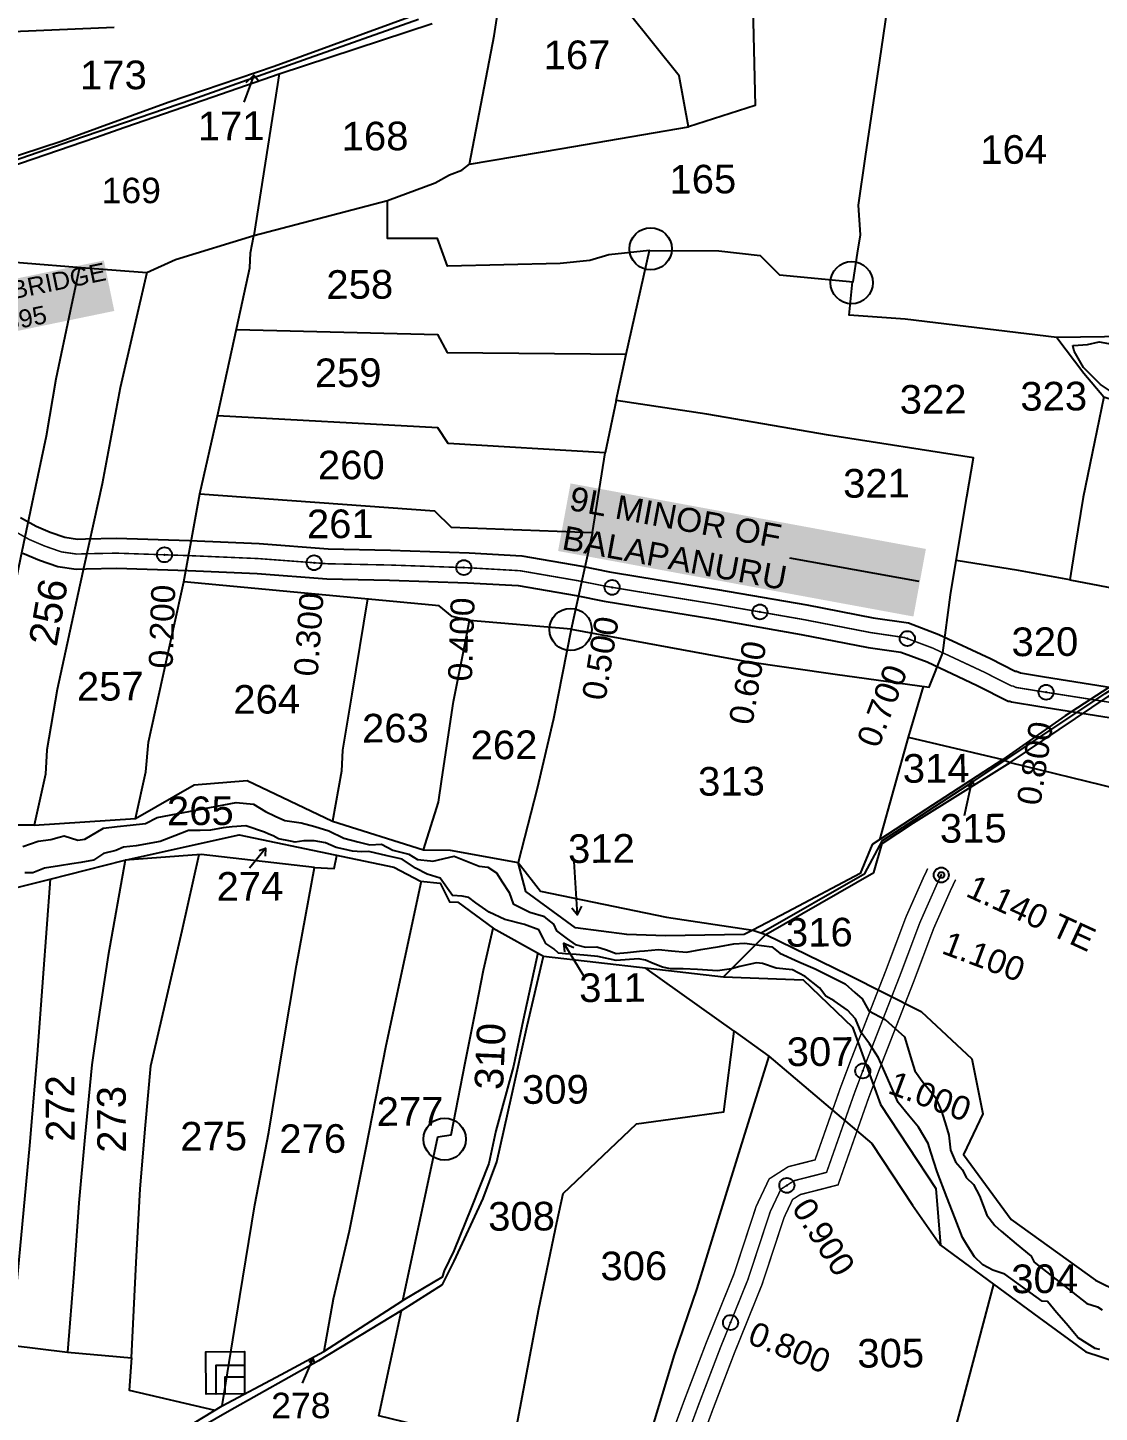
# Model space of a CAD drawing. Header units: millimetres. Extents: x 194974 to 210505, y 1603976 to 1614238.
# Drawn here: x 198519 to 199234, y 1610968 to 1611892 of the extents above; entities that cross this region are included whole.
import ezdxf
from ezdxf.enums import TextEntityAlignment as Align

# ---------------------------------------------------------------- set-up
doc = ezdxf.new("R2010")
doc.units = ezdxf.units.MM
doc.header["$LTSCALE"] = 15
doc.header["$PDMODE"] = 32
doc.header["$PDSIZE"] = 10
doc.linetypes.add('HIDDEN2', pattern=[0.1875, 0.125, -0.0625])
for name, color, linetype in [('BOUNDRY STONES', 240, 'Continuous'), ('CANAL1', 7, 'Continuous'), ('CS', 134, 'Continuous'), ('CSMark', 72, 'Continuous'), ('PAPER SIZE', 5, 'Continuous'), ('PLOTS', 7, 'Continuous'), ('PLOTS NO', 7, 'Continuous'), ('ROADS', 1, 'Continuous'), ('STREAMS', 4, 'Continuous'), ('STRUCTURE', 5, 'Continuous'), ('text2', 7, 'Continuous'), ('wells', 7, 'Continuous')]:
    doc.layers.add(name, color=color, linetype=linetype)
doc.styles.get("Standard").update_dxf_attribs({"font": 'arial.ttf'})
doc.dimstyles.get("Standard").update_dxf_attribs({"dimtxt": 0.18, "dimasz": 0.18, "dimexe": 0.18, "dimexo": 0.0625, "dimgap": 0.09, "dimtad": 0, "dimtih": 1, "dimtoh": 1, "dimdec": 4, "dimzin": 0, "dimdsep": 46, "dimtxsty": 'Standard', "dimcen": 0.09, "dimadec": 0, "dimazin": 0, "dimtfac": 1, "dimtdec": 4, "dimtofl": 0, "dimtmove": 0, "dimatfit": 3, "dimfxl": 1, "dimtolj": 1, "dimtzin": 0, "dimarcsym": 0})

msp = doc.modelspace()

# ---------------------------------------------------------------- linework, layer by layer
at = {"layer": 'BOUNDRY STONES', "color": 1}
for centre in [(198934.33, 1611744.79), (199068.44, 1611722.17), (198880.88, 1611490.64), (198796.84, 1611150.35)]:
    msp.add_circle(centre, 14.12, dxfattribs=at)
at = {"layer": 'CANAL1', "color": 200}
for points in [[(198513.88, 1611565.44), (198524.2, 1611559.67), (198533.66, 1611555.64), (198543.51, 1611552.2), (198551.9, 1611551.01), (198557.1, 1611551.21), (198577.93, 1611551.6), (198626.58, 1611549.96), (198672.98, 1611547.97), (198719.15, 1611544.52), (198760.69, 1611543.67), (198813.13, 1611541.84), (198848.26, 1611539.83), (198888.31, 1611532.91), (198906.9, 1611529.2), (198927, 1611525.87), (198979.03, 1611517.42), (199038.43, 1611507.07), (199082.82, 1611498.43), (199106.38, 1611494.98), (199126.54, 1611487.4), (199161.02, 1611471.28), (199177.61, 1611462.87), (199178.36, 1611462.87), (199181.1, 1611461.59), (199197.24, 1611458.98), (199243.22, 1611451.75)], [(198515.37, 1611541.69), (198526.44, 1611536.97), (198538.76, 1611532.68), (198550.86, 1611530.96), (198557.67, 1611531.21), (198577.79, 1611531.6), (198625.81, 1611529.97), (198671.8, 1611528), (198718.2, 1611524.54), (198760.14, 1611523.67), (198812.21, 1611521.86), (198845.97, 1611519.93), (198884.65, 1611513.25), (198903.31, 1611509.52), (198923.77, 1611506.13), (198975.71, 1611497.7), (199034.8, 1611487.4), (199079.46, 1611478.71), (199101.36, 1611475.5), (199118.77, 1611468.96), (199152.26, 1611453.3), (199172.82, 1611442.87), (199173.9, 1611442.87), (199175.15, 1611442.29), (199194.09, 1611439.23), (199240.22, 1611431.98)]]:
    msp.add_lwpolyline(points, dxfattribs=at)
at = {"layer": 'CANAL1', "color": 1, "linetype": 'HIDDEN2', "ltscale": 4, "const_width": 1}
for points in [[(198508.97, 1611556.73), (198519.79, 1611550.68), (198530.05, 1611546.31), (198541.14, 1611542.44), (198551.38, 1611540.98), (198557.38, 1611541.21), (198577.86, 1611541.6), (198626.2, 1611539.96), (198672.39, 1611537.99), (198718.67, 1611534.53), (198760.42, 1611533.67), (198812.67, 1611531.85), (198847.12, 1611529.88), (198886.48, 1611523.08), (198905.11, 1611519.36), (198925.39, 1611516), (198977.37, 1611507.56), (199036.62, 1611497.23), (199081.14, 1611488.57), (199103.87, 1611485.24), (199122.65, 1611478.18), (199156.64, 1611462.29), (199175.21, 1611452.87), (199176.13, 1611452.87), (199178.13, 1611451.94), (199195.66, 1611449.11), (199241.72, 1611441.87)], [(198950.25, 1610929.37), (198966.29, 1610972.96), (198980.81, 1611011.01), (198999.29, 1611056.81), (199014.05, 1611101.77), (199021.2, 1611116.93), (199030.16, 1611122.66), (199045.54, 1611126.57), (199051.71, 1611128.18), (199070.29, 1611181.07), (199077.21, 1611199.47), (199100.65, 1611259.49), (199113.97, 1611294.94), (199125.37, 1611320.69), (199128.24, 1611326.72)]]:
    msp.add_lwpolyline(points, dxfattribs=at)
at = {"layer": 'CANAL1', "color": 200, "const_width": 1}
for points in [[(198940.8, 1610932.66), (198956.93, 1610976.47), (198971.5, 1611014.66), (198989.89, 1611060.25), (199004.74, 1611105.48), (199013.39, 1611123.8), (199026.13, 1611131.96), (199043.05, 1611136.26), (199044.04, 1611136.51), (199060.89, 1611184.49), (199067.87, 1611203.05), (199091.31, 1611263.07), (199104.71, 1611298.73), (199116.25, 1611324.8), (199119.22, 1611331.02)], [(198959.69, 1610926.08), (198975.65, 1610969.45), (198990.12, 1611007.35), (199008.68, 1611053.38), (199023.36, 1611098.07), (199029.02, 1611110.06), (199034.19, 1611113.37), (199048.03, 1611116.89), (199059.38, 1611119.84), (199079.69, 1611177.65), (199086.54, 1611195.9), (199109.98, 1611255.91), (199123.23, 1611291.16), (199134.48, 1611316.58), (199137.82, 1611323.6)]]:
    msp.add_lwpolyline(points, dxfattribs=at)
at = {"layer": 'CS'}
for p in [(198609.88, 1611540.52), (198709.72, 1611535.2), (198809.66, 1611531.96), (198908.6, 1611518.78), (199007.24, 1611502.35), (199105.6, 1611484.59), (199198.19, 1611448.71), (199128.24, 1611326.72), (199075.86, 1611195.88), (199025.21, 1611119.5), (198987.63, 1611027.92)]:
    msp.add_point(p, dxfattribs=at)
at = {"layer": 'PLOTS', "color": 0}
for points in [[(199102.28, 1612345.24), (199089.45, 1612271.21), (199082.31, 1612230.03), (199074.63, 1612184.74), (199070.44, 1612160.03), (199070.7, 1612141.95), (199062.65, 1612098.03), (199052.25, 1612035), (198991.91, 1612007.4), (198914.71, 1611976.85), (198853.54, 1611939.04), (198799.25, 1611907.38), (198779.97, 1611902.01), (198683.04, 1611866.61), (198612.26, 1611842.42), (198540.9, 1611816.36), (198487.81, 1611799.08), (198415.33, 1611769.1), (198376.63, 1611748.27), (198364.66, 1611734.01), (198351.6, 1611724.48), (198312.77, 1611710.52), (198269.54, 1611696.64), (198202.06, 1611695.9)], [(199012.55, 1612115.1), (199003.02, 1612044.84), (198998.48, 1612010.4), (198997.57, 1612003.54), (199001.97, 1611924.68), (199004.07, 1611840.44), (198959.51, 1611826.26), (198953.42, 1611860.24), (198919.16, 1611903.05), (198918.16, 1611970.72)], [(198462.7, 1612001.08), (198451.45, 1611938.09), (198442.1, 1611885.71), (198497.96, 1611889.47), (198576.25, 1611892.81)], [(198933.66, 1611743.61), (198979.91, 1611743.36), (199007.29, 1611740.32), (199020.3, 1611727.38), (199069.42, 1611722.79), (199072.43, 1611741.85), (199074.36, 1611754.12), (199072.98, 1611773.89), (199077.78, 1611806.49), (199082.4, 1611837.83), (199087.22, 1611870.55), (199092.12, 1611903.83), (199095.54, 1611934.9), (199001.97, 1611924.68)], [(198813.52, 1611801.25), (198829.91, 1611887), (198834.48, 1611917.63)], [(198200.6, 1611689.35), (198221.1, 1611688), (198271.17, 1611689.84), (198316.96, 1611705.71), (198371.13, 1611723.28), (198380.09, 1611730.42), (198381.08, 1611736.08), (198391.92, 1611745.26), (198421.5, 1611760.86), (198488.87, 1611793.42), (198563.83, 1611819.19), (198583.53, 1611825.97), (198642.26, 1611846.3), (198686.4, 1611861.58), (198788.43, 1611895.23)], [(198686.4, 1611861.58), (198669.51, 1611753.58)], [(198477.1, 1611738.51), (198554.29, 1611732.39), (198598.13, 1611728.92), (198617.18, 1611737.64), (198669.51, 1611753.58), (198758.69, 1611777.03), (198790.62, 1611788.76), (198800.08, 1611794.2), (198808.23, 1611797.22), (198813.52, 1611801.25), (198875.37, 1611811.85), (198959.51, 1611826.26)], [(198657.87, 1611690.9), (198792.05, 1611687.59), (198798.58, 1611675.51), (198918.02, 1611674.44), (198933.66, 1611743.61), (198906.43, 1611740.71), (198893.84, 1611737.05), (198873.93, 1611734.9), (198798.76, 1611733.11), (198792.02, 1611751.66), (198758.78, 1611751.69), (198758.81, 1611777.07)], [(198590.67, 1611364.44), (198597.35, 1611395.69), (198599.27, 1611415.37), (198615.87, 1611491.19), (198622.71, 1611522.44), (198633.52, 1611581.22), (198645.31, 1611633.28), (198658.15, 1611692.21), (198666.83, 1611732.03), (198667.39, 1611742.04), (198669.51, 1611753.58)], [(198457.24, 1611359.6), (198479.17, 1611359.91), (198481.79, 1611372.07), (198486.94, 1611396), (198489.12, 1611418.58), (198496.33, 1611453.33), (198505.56, 1611497.56), (198514.15, 1611538.73), (198522.56, 1611579.03), (198531.09, 1611619.91), (198537.62, 1611658.02), (198547.24, 1611703.48), (198553.38, 1611732.47)], [(198598.13, 1611728.92), (198580.4, 1611652.01), (198568.4, 1611587.97), (198553.52, 1611520.14), (198538.26, 1611450.57), (198531.43, 1611410.24), (198530.48, 1611393.94), (198522.95, 1611360.07), (198479.17, 1611359.91)], [(199252.96, 1611686.31), (199205.47, 1611685.65), (199104.07, 1611697.88), (199066.86, 1611700.57), (199068.94, 1611722.84)], [(199205.47, 1611685.65), (199223.34, 1611661.73), (199236.74, 1611645.97), (199263.06, 1611637.44), (199271.38, 1611634.74), (199272.51, 1611634.37), (199263.6, 1611660.72), (199252.96, 1611686.31)], [(199213.97, 1611523.82), (199179.76, 1611530.1), (199138.2, 1611536.67), (199145.29, 1611579.23), (199149.65, 1611605.35), (199052.97, 1611620.4), (198971.84, 1611634.35), (198911.4, 1611643.51), (198918.02, 1611674.44)], [(198911.4, 1611643.51), (198903.94, 1611608.65), (198799.24, 1611614.73), (198792.22, 1611625.23), (198645.31, 1611633.28)], [(199236.74, 1611645.97), (199230.54, 1611615.66), (199223.04, 1611579.01), (199217.66, 1611546.3), (199213.97, 1611523.82), (199288.46, 1611509.65), (199319.79, 1611503.68)], [(198633.52, 1611581.22), (198790.06, 1611569.8), (198801.14, 1611559.05), (198895.46, 1611555.39), (198903.94, 1611608.65)], [(198895.46, 1611555.39), (198884.76, 1611507.09), (198881.17, 1611490.87), (198813.41, 1611496.63), (198801.96, 1611499.31), (198793.22, 1611506.34), (198743.54, 1611511.17), (198622.71, 1611522.44)], [(198881.17, 1611490.87), (198997.09, 1611469.54), (199057.37, 1611460.83), (199120.09, 1611452.06), (199129.2, 1611475.11), (199134.34, 1611513.8), (199138.2, 1611536.67)], [(198745.32, 1611511), (198734.82, 1611447.44), (198728.66, 1611410.11), (198728.01, 1611395.95), (198721.98, 1611362.58)], [(199319.2, 1611503.34), (199210.91, 1611432.9), (199169.4, 1611403.87), (199118.05, 1611370.48), (199082.15, 1611347.13), (199074.11, 1611327.72), (199025.5, 1611301.84), (199002.48, 1611289.96), (198996.7, 1611286.97), (198944.17, 1611286.05), (198918.48, 1611286.9), (198884.25, 1611291.44), (198851.11, 1611315.77), (198845.94, 1611334.97)], [(198982.91, 1611258.67), (199011.27, 1611287.08), (199083.15, 1611328.3), (199088.85, 1611347.68), (199109.71, 1611361.64), (199174.32, 1611401.76), (199239.72, 1611445.8), (199293.97, 1611480.12), (199326.5, 1611502.15), (199319.79, 1611503.68)], [(198782.79, 1611343.55), (198792.73, 1611375.32), (198795.04, 1611390.76), (198802.79, 1611442.66), (198810.53, 1611481.44), (198813.41, 1611496.63)], [(198881.17, 1611490.87), (198869.43, 1611431.04), (198858.56, 1611384.57), (198845.94, 1611334.97)], [(199116.18, 1611452.61), (199106.06, 1611418.66), (199086.92, 1611350.24)], [(199106.06, 1611418.66), (199169.4, 1611403.87), (199174.32, 1611401.76), (199245.13, 1611384.39), (199326.18, 1611364.51), (199343.12, 1611359.41), (199350.16, 1611354.82), (199359.62, 1611341.33), (199421.7, 1611328.15), (199424.93, 1611343.37), (199425.5, 1611367.09), (199430.51, 1611395.46)], [(198522.95, 1611360.07), (198590.67, 1611364.44), (198629.79, 1611386.98), (198665.02, 1611389.76), (198721.98, 1611362.58), (198782.79, 1611343.55), (198800.44, 1611343.22), (198845.94, 1611334.97), (198860.77, 1611315.93), (198944.94, 1611298.67), (199002.48, 1611289.96), (199011.27, 1611287.08), (199066.27, 1611259.97), (199114.82, 1611235.58), (199148.53, 1611204.07), (199155.9, 1611167.28), (199143.01, 1611140.05), (199174.95, 1611096.76), (199231.26, 1611056.11), (199312.29, 1611016.08)], [(198488.59, 1611312.8), (198533.57, 1611324), (198582.57, 1611336.48), (198659.67, 1611353.45), (198723.67, 1611340.11), (198762.87, 1611331.94), (198780.8, 1611322.65), (198793.82, 1611321.25), (198800.03, 1611308.83), (198805.69, 1611308.65), (198829.28, 1611291.31), (198862.81, 1611272.64), (198932.65, 1611264.51), (198982.91, 1611258.67), (199036.17, 1611256.83), (199068.99, 1611225.16), (199087.61, 1611173.41), (199124.65, 1611117.38), (199127.8, 1611079.53), (199163.13, 1611053.59), (199193.4, 1611031.37), (199224.71, 1611008.37), (199277.15, 1610991.27)], [(198583.68, 1611336.72), (198572.26, 1611273.01), (198565.49, 1611227.74), (198561.33, 1611199.98), (198556.83, 1611151.58), (198552.77, 1611107.84), (198549.35, 1611060.65), (198545.09, 1611008.15), (198587.89, 1611004.29), (198586.4, 1610982.71), (198643.55, 1610969.34)], [(198710.03, 1611331.75), (198634.33, 1611340.42), (198583.68, 1611336.72)], [(198587.89, 1611004.29), (198591.1, 1611067.98), (198593.57, 1611117.08), (198597.3, 1611159.76), (198600.76, 1611199.27), (198610.33, 1611240.54), (198621.74, 1611289.7), (198633.04, 1611340.32)], [(198648.39, 1610972.28), (198660.26, 1611045.28), (198670.21, 1611106.46), (198679.62, 1611155.03), (198689.18, 1611213.24), (198697.89, 1611266.31), (198710.03, 1611331.75), (198723.15, 1611331.11), (198724.96, 1611339.84)], [(198533.57, 1611324), (198528.67, 1611257.99), (198524.87, 1611206.82), (198519.79, 1611146.12), (198513.36, 1611076.99), (198507.4, 1611012.89), (198495.4, 1610963.31), (198484.82, 1610911.08), (198476.59, 1610878.4), (198407.5, 1610881.69), (198419.21, 1610938.07), (198428.76, 1610984.01), (198436.4, 1611020.81), (198507.4, 1611012.89), (198545.09, 1611008.15)], [(198781.16, 1611322.61), (198770.06, 1611270.7), (198757.65, 1611212.71), (198743.98, 1611143.47), (198733.24, 1611089.03), (198722.54, 1611043.6), (198716.25, 1611008.5), (198768.92, 1611042.73)], [(198858.93, 1611274.8), (198849.33, 1611229.83), (198842.74, 1611198.98), (198831.08, 1611155.97), (198826.35, 1611134.13), (198814.72, 1611105.03), (198803.06, 1611075.89), (198796.54, 1611062.51), (198795.25, 1611058.26), (198768.92, 1611042.73), (198792.35, 1611151.99), (198801.19, 1611153.19), (198810.63, 1611201.41), (198818.02, 1611239.19), (198822.74, 1611263.29), (198829.28, 1611291.31)], [(199460.7, 1610802.93), (199341.02, 1610829.05), (199235.76, 1610853.35), (199115.49, 1610879.34), (198961.32, 1610922.76), (198926.64, 1610927.28), (198860.02, 1610939.52), (198841.33, 1610944.07), (198805.89, 1610952.68), (198796.7, 1610954.92), (198769.3, 1610961.58), (198752.98, 1610965.54), (198767.99, 1611035.88), (198795.31, 1611053.21), (198803.16, 1611068.98), (198822.59, 1611110.75), (198831.72, 1611135.14), (198841.41, 1611178.84), (198851.87, 1611226.06), (198862.81, 1611272.64)], [(198842.19, 1610943.86), (198859.65, 1611037.13), (198871.77, 1611094.77), (198875.83, 1611114.05), (198924.94, 1611160.52), (198983.16, 1611168.57), (198990, 1611222.41), (198930.73, 1611264.74)], [(198990, 1611222.41), (199013.17, 1611205.85), (198996.12, 1611150.8), (198980.33, 1611099.81), (198965.1, 1611050.61), (198949.91, 1611006.44), (198936.94, 1610962.97), (198926.31, 1610927.34)], [(199013.17, 1611205.85), (199081.8, 1611147.5), (199108.96, 1611106.39), (199127.8, 1611079.53)], [(199163.13, 1611053.59), (199142.49, 1610975.47), (199126.28, 1610914.7), (199115.49, 1610879.34), (199099.81, 1610814.2), (199086.58, 1610759.24), (199080.96, 1610735.43), (199074.64, 1610716.44), (199054.73, 1610656.55), (199037.42, 1610604.52), (199023.52, 1610558.5), (199016.64, 1610535.72), (198979.97, 1610550.4), (198951.07, 1610562.83), (198880.78, 1610579.96), (198829.82, 1610592.38), (198811.58, 1610594.48), (198802.7, 1610590.52), (198782.25, 1610591.83)], [(198767.99, 1611035.88), (198712.58, 1611002.32), (198653.24, 1610969.01), (198605.67, 1610941.61), (198585.78, 1610930.15), (198577.86, 1610898.07), (198570.64, 1610899.85), (198579.96, 1610930.7), (198648.39, 1610972.28), (198687.67, 1610993.21), (198716.25, 1611008.5)]]:
    msp.add_lwpolyline(points, dxfattribs=at)
at = {"layer": 'PLOTS NO', "color": 0}
for points in [[(198669.5, 1611860.69), (198662.95, 1611842.69)], [(198664.37, 1611855.94), (198669.5, 1611860.69), (198672.45, 1611857.51)], [(199148.58, 1611389.53), (199143.6, 1611366.31)], [(199146.43, 1611385.69), (199148.58, 1611389.53), (199150.01, 1611387.24)], [(198666.71, 1611331.58), (198677.4, 1611344.61)], [(198673.04, 1611343.05), (198677.4, 1611344.61), (198677.19, 1611339.3)], [(198885.52, 1611300.14), (198883.31, 1611335.69)], [(198881.73, 1611304.79), (198885.52, 1611300.14), (198888.41, 1611305.82)], [(198877.14, 1611275.42), (198876.3, 1611281.28), (198883.09, 1611278.4)], [(198889.56, 1611259.54), (198876.3, 1611281.28)], [(198706.35, 1611001.36), (198708.86, 1611003.82), (198709.72, 1611001.26)]]:
    msp.add_lwpolyline(points, dxfattribs=at)
at = {"layer": 'PLOTS NO'}
msp.add_lwpolyline([(198708.86, 1611003.82), (198701.83, 1610987.34)], dxfattribs=at)
at = {"layer": 'ROADS'}
for points in [[(198779.46, 1611897.84), (198702.74, 1611870.7), (198628.19, 1611844.33), (198548.16, 1611816.83), (198491.25, 1611797.28), (198393.96, 1611753.38), (198373.29, 1611733.44), (198366.03, 1611724.73), (198276.59, 1611696.01), (198264.38, 1611692.09), (198198.72, 1611693.18), (198167.92, 1611685.77), (198071.68, 1611667.21), (198042.72, 1611663.8), (197959.69, 1611672.01), (197877.21, 1611680.17), (197784.68, 1611679.13), (197674.69, 1611680.33), (197618.11, 1611668.39)], [(199007.98, 1611288.16), (199077.2, 1611327.68), (199089.01, 1611349.65), (199150.02, 1611389.33), (199237.62, 1611447.88), (199302.46, 1611488.86), (199335.86, 1611510.7), (199410.18, 1611554.13), (199461.35, 1611584.03), (199523.42, 1611617.67), (199585.87, 1611652.99), (199611.71, 1611667.61), (199648.99, 1611701.95), (199688.38, 1611729.93), (199715.97, 1611751.65), (199752.65, 1611783.64), (199758.06, 1611790.61), (199759.8, 1611811.02), (199793.43, 1611842.39), (199833.44, 1611868.85), (199858.87, 1611885.67), (199897.52, 1611873.78)]]:
    msp.add_lwpolyline(points, dxfattribs=at)
at = {"layer": 'STREAMS'}
for points in [[(199216.06, 1611680.3), (199219.49, 1611680.53), (199225.82, 1611680.88), (199233.64, 1611682.74), (199242.34, 1611681.07), (199248.36, 1611678.53), (199251.82, 1611672.55), (199254, 1611665.48), (199255.88, 1611659.42), (199261.37, 1611652.19), (199261.3, 1611645.01), (199249.82, 1611643.88), (199234.54, 1611654.2), (199223.11, 1611665.5), (199216.82, 1611676.56), (199216.06, 1611680.3)], [(198515.33, 1611345.81), (198525.61, 1611349.23), (198534.14, 1611350.47), (198539.66, 1611351.94), (198542.9, 1611352.8), (198552.18, 1611349.96), (198556.75, 1611350.58), (198569.17, 1611358.01), (198578.43, 1611359.02), (198587.11, 1611359.96), (198597.26, 1611361.07), (198605.1, 1611365.04), (198657.72, 1611375.11), (198669.25, 1611373.94), (198677.24, 1611369.21), (198683.75, 1611366.05), (198690.14, 1611363.03), (198701.06, 1611361.49), (198710.27, 1611359.21), (198719.6, 1611356.31), (198729.61, 1611351.25), (198738.93, 1611348.84), (198746.9, 1611346.79), (198754.63, 1611347.21), (198762.38, 1611343.33), (198772.93, 1611340.56), (198778.71, 1611337.16), (198787.42, 1611336.1), (198788.91, 1611335.92), (198803.27, 1611339.22), (198813.22, 1611335.22), (198819.89, 1611332.55), (198825.74, 1611331.86), (198831.4, 1611328.09), (198835.23, 1611322.23), (198839.97, 1611314.97), (198842.53, 1611307.58), (198853.74, 1611301.82), (198862.82, 1611299.17), (198865.53, 1611296.98), (198869.45, 1611293.81), (198871.45, 1611289.54), (198878.71, 1611284.19), (198884, 1611280.29), (198890.88, 1611278.49), (198898.35, 1611278.78), (198904.86, 1611276.73), (198911.25, 1611274.31), (198918.97, 1611275.08), (198926.86, 1611275.87), (198930.24, 1611276.12), (198939.5, 1611276.98), (198948.21, 1611276.16), (198958.23, 1611275.23), (198967.7, 1611276.87), (198980.27, 1611279.05), (198989.74, 1611280.7), (198997.22, 1611281.3), (199008.26, 1611279.76), (199015.13, 1611278.8), (199020.43, 1611274.43), (199033.27, 1611268.83), (199044.11, 1611264.11), (199056, 1611258.17), (199064.09, 1611254.13), (199070.64, 1611248.33), (199075.46, 1611244.05), (199079.8, 1611236.05), (199090.86, 1611230.23), (199097.51, 1611224.26), (199103.73, 1611218.68), (199108.67, 1611202.46), (199110.65, 1611195.96), (199115.6, 1611189.03), (199124.48, 1611178.06), (199128.44, 1611169.08), (199131.56, 1611158.94), (199133.35, 1611153.11), (199134.46, 1611143.09), (199137.68, 1611135.15), (199142.49, 1611129.79), (199144.84, 1611124.66), (199149.78, 1611119.97), (199153.74, 1611112.52), (199158.7, 1611099.57), (199163.89, 1611092.62), (199168.19, 1611088.85), (199178.31, 1611080.47), (199188.15, 1611072.2), (199190.14, 1611068.17), (199219.08, 1611045.47), (199225.39, 1611040.53), (199232.6, 1611038.44), (199235.55, 1611036.5)], [(199234, 1611009.91), (199230.93, 1611010.63), (199225.63, 1611013.94), (199219.58, 1611017.71), (199211.51, 1611027.18), (199205.21, 1611034.57), (199199.1, 1611041.93), (199195.58, 1611042.29), (199170.59, 1611060.13), (199162.6, 1611062.96), (199156.09, 1611066.36), (199150.32, 1611071.79), (199145.08, 1611080.29), (199142.37, 1611084.72), (199137.47, 1611097.47), (199132.03, 1611111.62), (199125.49, 1611128.62), (199121.19, 1611141.75), (199119.49, 1611147.39), (199113.02, 1611158.27), (199106.4, 1611166.48), (199099.59, 1611174.92), (199091.52, 1611193.17), (199086.43, 1611204.7), (199080.37, 1611214.03), (199074.86, 1611221.51), (199071.1, 1611230.64), (199065.78, 1611236.44), (199056.75, 1611242.61), (199051.17, 1611245.82), (199046.88, 1611251.45), (199037.36, 1611258.86), (199028.89, 1611263.45), (199018.04, 1611264.42), (199009.02, 1611267.62), (199004.85, 1611268.06), (198999.94, 1611267.02), (198993.73, 1611265.69), (198988.29, 1611264.06), (198983.54, 1611263.42), (198978.99, 1611262.84), (198965.66, 1611263.71), (198956.01, 1611264.13), (198947.57, 1611264.18), (198942.18, 1611265.26), (198935.96, 1611267.74), (198930.94, 1611269.75), (198926.3, 1611270.74), (198911.24, 1611269.53), (198899.07, 1611272.32), (198892.25, 1611272.94), (198884.69, 1611273.55), (198877.68, 1611273.98), (198872.92, 1611274.61), (198869.64, 1611277.39), (198864.4, 1611280.91), (198862.6, 1611284.63), (198859.78, 1611290.11), (198850.14, 1611293.7), (198837.03, 1611296.95), (198826.55, 1611301.84), (198817.65, 1611308.23), (198812.91, 1611311.63), (198808.57, 1611312.66), (198802.13, 1611313.09), (198793.77, 1611324.63), (198785.23, 1611327.3), (198777.36, 1611331.22), (198768.46, 1611337.33), (198758.55, 1611339.61), (198746.19, 1611342.45), (198741.65, 1611342.13), (198735.3, 1611342.66), (198729.69, 1611344.03), (198724.55, 1611345.13), (198717.31, 1611348.3), (198709.74, 1611349.56), (198702.84, 1611349.53), (198697.15, 1611348.57), (198693.97, 1611349.21), (198686.03, 1611350.8), (198682.38, 1611352.88), (198679.48, 1611354.08), (198676.6, 1611355.26), (198664.16, 1611359.59), (198655.06, 1611358.8), (198649, 1611358.28), (198640.59, 1611356.65), (198633.73, 1611356.46), (198625.82, 1611356.43), (198616.88, 1611352.95), (198607, 1611349.12), (198591.09, 1611346.27), (198582.53, 1611345.34), (198577.46, 1611343.16), (198569.3, 1611341.15), (198562.56, 1611336.52), (198554.11, 1611335.17), (198548.15, 1611334.21), (198539.78, 1611332.87), (198529.85, 1611331.28), (198522.02, 1611328.25), (198516.66, 1611328.23)]]:
    msp.add_lwpolyline(points, dxfattribs=at)
at = {"layer": 'text2'}
msp.add_circle((199128.24, 1611326.72), 2, dxfattribs=at)
at = {"layer": 'wells'}
for points in [[(198663.36, 1610980.26), (198637.73, 1610980.14), (198637.59, 1611008.45), (198663.22, 1611008.58)], [(198663.36, 1610980.26), (198644.37, 1610980.17), (198644.28, 1610999.36), (198663.27, 1610999.46)], [(198663.36, 1610980.26), (198650.43, 1610980.2), (198650.37, 1610991.69), (198663.3, 1610991.75)]]:
    msp.add_lwpolyline(points, close=True, dxfattribs=at)

# ---------------------------------------------------------------- texts
at = {"layer": 'CSMark', "color": 1}
for s, rotation, p in [('0.200', 88.05865, (198609.2, 1611520.53)), ('0.300', 85.73022, (198708.23, 1611515.25)), ('0.400', 88.00814, (198808.96, 1611511.97)), ('0.500', 80.59873, (198905.33, 1611499.05)), ('0.600', 80.1108, (199003.81, 1611482.65)), ('0.700', 69.39326, (199098.56, 1611465.87)), ('0.800', 81.06772, (199195.08, 1611428.95))]:
    msp.add_text(s, height=16, rotation=rotation, dxfattribs=at).set_placement(p, align=Align.MIDDLE_RIGHT)
for s, rotation, p in [('1.140 TE', 335.35936, (199147.14, 1611320.18)), ('1.100', 339.40614, (199130.53, 1611282.16)), ('1.000', 339.41087, (199094.58, 1611188.85)), ('0.900', 302.62125, (199034.71, 1611108.65)), ('0.800', 338.03586, (199001.09, 1611021.78))]:
    msp.add_text(s, height=16, rotation=rotation, dxfattribs=at).set_placement(p, align=Align.MIDDLE_LEFT)
at = {"layer": 'PLOTS NO', "color": 0}
for s, rotation, p in [('167', 0.27896, (198862.98, 1611864.66)), ('173', 0.27896, (198553.59, 1611851.18)), ('171', 0.27896, (198632.17, 1611817.22)), ('168', 0.27896, (198728.19, 1611810.42)), ('164', 0.27896, (199154.29, 1611801.47)), ('165', 0.27896, (198946.9, 1611781.67)), ('258', 0.27896, (198717.99, 1611711.36)), ('259', 0.27896, (198710.23, 1611652.41)), ('323', 0.27896, (199181.04, 1611636.74)), ('322', 0.27896, (199100.56, 1611634.68)), ('260', 0.27896, (198712.32, 1611590.84)), ('321', 0.27896, (199062.79, 1611578.61)), ('261', 0.27896, (198704.98, 1611551.53)), ('256', 80.07255, (198537.93, 1611478.62)), ('320', 0.27896, (199175.16, 1611472.81)), ('257', 0.27896, (198551.51, 1611443.07)), ('264', 0.27896, (198655.88, 1611434.38)), ('263', 0.27896, (198741.78, 1611415.16)), ('262', 0.27896, (198814.23, 1611403.92)), ('314', 0.27896, (199102.6, 1611388.3)), ('313', 0.27896, (198966, 1611379.64)), ('265', 0.27896, (198611.58, 1611359.93)), ('315', 0.27896, (199127.34, 1611348.27)), ('312', 0.27896, (198879.24, 1611334.75)), ('274', 0.27896, (198644.71, 1611309.5)), ('316', 0.27896, (199024.64, 1611278.86)), ('311', 0.27896, (198886.67, 1611241.87)), ('310', 87.63195, (198835.79, 1611182.97)), ('307', 0.27896, (199025.15, 1611199.13)), ('272', 90.27896, (198549.93, 1611148.57)), ('273', 90.27896, (198584.21, 1611141.32)), ('309', 0.27896, (198848.53, 1611173.92)), ('277', 0.27896, (198751.58, 1611159.21)), ('275', 0.27896, (198620.47, 1611142.71)), ('276', 0.27896, (198686.59, 1611141.05)), ('308', 0.27896, (198825.94, 1611089.21)), ('306', 0.27896, (198900.84, 1611056.08)), ('304', 0.27896, (199175, 1611047.5)), ('305', 0.27896, (199072.28, 1610997.8))]:
    msp.add_text(s, height=19.122, rotation=rotation, dxfattribs=at).set_placement(p)
at = {"layer": 'PLOTS NO'}
for s, p in [('169', (198567.91, 1611775.27)), ('278', (198681.1, 1610964.04))]:
    msp.add_text(s, height=17, dxfattribs=at).set_placement(p)
at = {"layer": 'STRUCTURE', "color": 5, "attachment_point": 1, "bg_fill": 1, "box_fill_scale": 1.1, "bg_fill_color": 7, "bg_fill_true_color": 16777215, "bg_fill_transparency": 0}
for s, insert, char_height, width, rotation in [('L CLASS BRIDGE\\P@KM11.695', (198434.25, 1611707.85), 12, 137.105, 11.67481), ('{\\C1;9L MINOR OF BALAPANURU}', (198882.15, 1611586.29), 16, 237.9171, 349.54802)]:
    msp.add_mtext(s, dxfattribs=dict(at, insert=insert, char_height=char_height, width=width, rotation=rotation))

# ---------------------------------------------------------------- leaders
at = {"layer": 'PAPER SIZE', "color": 1}
msp.add_leader([(199113.53, 1611522.66), (199027.3, 1611538.17)], dimstyle='Standard', override={"dimasz": 40, "dimgap": 0.09, "dimtad": 0, "dimtfill": 2, "dimtfillclr": 5}, dxfattribs=at)

doc.saveas('drawing.dxf')
